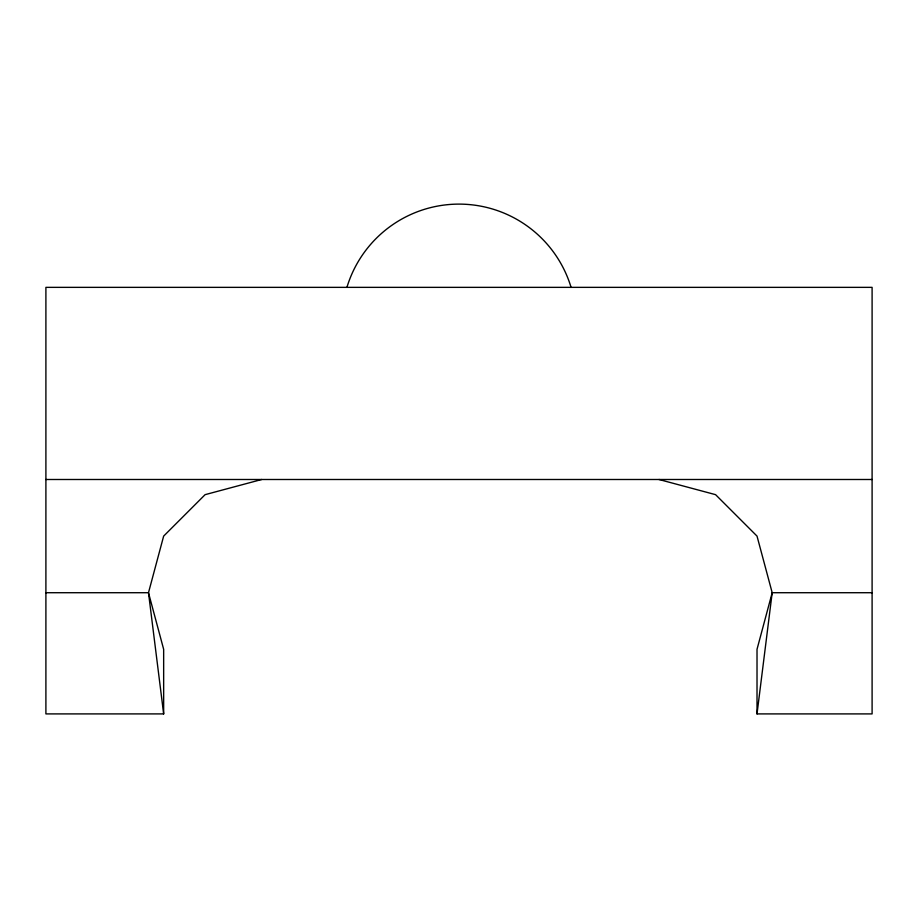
<?xml version="1.0" encoding="UTF-8"?>
<svg xmlns="http://www.w3.org/2000/svg" width="918" height="918" viewBox="0 0 918 918"><rect width="100%" height="100%" fill="white"/><g stroke="black" fill="none" stroke-linecap="round" stroke-linejoin="round"><path stroke-width="1.38" d="M261.71 479.494L205.104 494.664L163.656 536.101L148.487 592.718L163.656 649.324L163.656 713.906L45.9 713.906L45.9 287.357L872.1 287.357L872.1 713.906L757.017 713.906L772.187 592.718L757.017 536.101L715.581 494.664L658.963 479.494M45.9 479.494L872.1 479.494M45.9 592.718L148.487 592.718L163.656 713.906M872.1 592.718L772.187 592.718L757.017 649.324L757.017 713.906M346.924 287.357A117.068 117.068 0 0 1 571.076 287.357"/></g></svg>
